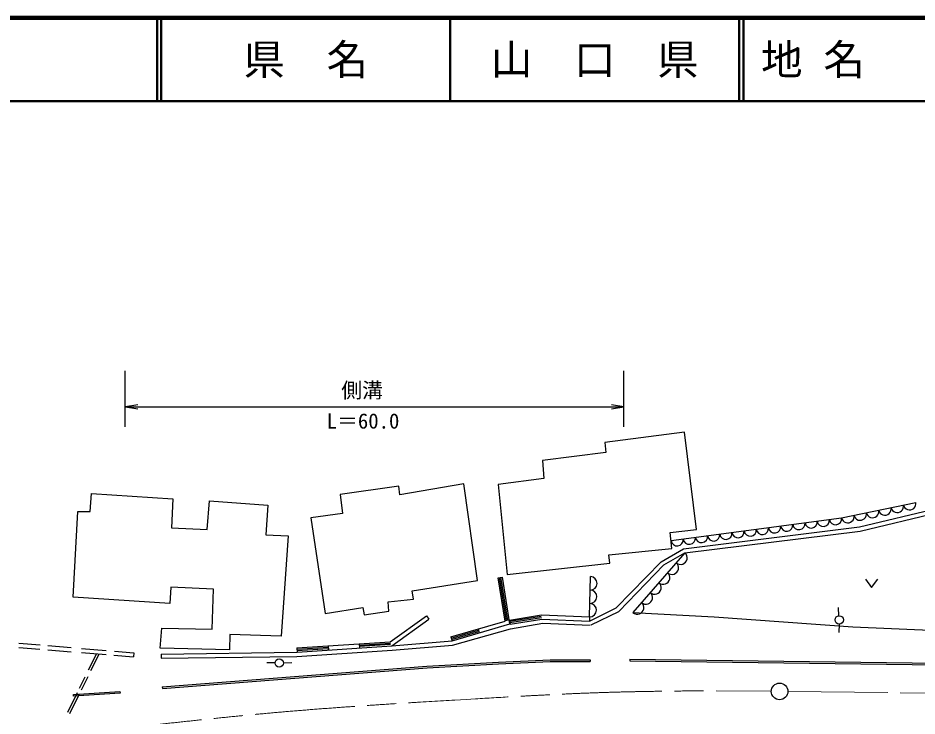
# Model space of a CAD drawing. Units: millimetres, scale not verified. Extents: x 40000 to 680000, y 20000 to 380000.
# Drawn here: x 281012 to 389134, y 296078 to 380000 of the extents above; entities that cross this region are included whole.
import ezdxf
from ezdxf.enums import TextEntityAlignment as Align

# ---------------------------------------------------------------- set-up
doc = ezdxf.new("R2010")
doc.units = ezdxf.units.MM
doc.header["$LTSCALE"] = 1000
doc.linetypes.add('CHAIN', pattern=[18.5, 12, -1.5, 3.5, -1.5])
for name, color, linetype, lineweight in [('M-BGD', 7, 'Continuous', 25), ('M-BMK', 2, 'CHAIN', 13), ('M-BMK-SRVR', 3, 'Continuous', 25), ('M-STR-STR3', 7, 'Continuous', 25), ('M-TTL', 2, 'Continuous', 140), ('M-TTL-LINE', 7, 'Continuous', 50)]:
    doc.layers.add(name, color=color, linetype=linetype, lineweight=lineweight)
doc.layers.add('M-TTL-TXT', color=7, linetype='Continuous')
doc.styles.add('ＭＳ ゴシック', font='')
doc.styles.get('ＭＳ ゴシック').set_extended_font_data('MS Gothic')

# ---------------------------------------------------------------- blocks, each defined once
blk = doc.blocks.new('open_arrow')
at = {"color": 0, "linetype": 'Continuous', "lineweight": -2}
blk.add_lwpolyline([(7.5, 1.25), (0, 0), (7.5, -1.25)], dxfattribs=at)

msp = doc.modelspace()

# ---------------------------------------------------------------- linework, layer by layer
at = {"layer": 'M-BGD'}
for p, q in [((361187, 330206), (351584, 328981)), ((362610, 318508), (361187, 330206)), ((351584, 328981), (351703, 327756)), ((351703, 327756), (344075, 326807)), ((344075, 326807), (344273, 324634)), ((344273, 324634), (338779, 323922)), ((326798, 323729), (319761, 322711)), ((326931, 322667), (326798, 323729)), ((334632, 323995), (326931, 322667)), ((336270, 312354), (334632, 323995)), ((338779, 323922), (339847, 313094)), ((289681, 320661), (289871, 322819)), ((289871, 322819), (299648, 322184)), ((319761, 322711), (320026, 320410)), ((299648, 322184), (299457, 318693)), ((303774, 318502), (304028, 321930)), ((304028, 321930), (311075, 321423)), ((311075, 321423), (310821, 317867)), ((380059, 319897), (388986, 321765)), ((382224, 318808), (394497, 321740)), ((382313, 318315), (394534, 321234)), ((287649, 310376), (288220, 320661)), ((288220, 320661), (289681, 320661)), ((320026, 320410), (316220, 319923)), ((316220, 319923), (317946, 308415)), ((359549, 317169), (380059, 319897)), ((299457, 318693), (303774, 318502)), ((359448, 318152), (362610, 318508)), ((359646, 316216), (359448, 318152)), ((361056, 316174), (382224, 318808)), ((361217, 315691), (382313, 318315)), ((310821, 317867), (313488, 317740)), ((313488, 317740), (312662, 305678)), ((352058, 315465), (359646, 316216)), ((358373, 314634), (361056, 316174)), ((352177, 314437), (352058, 315465)), ((361217, 315691), (354970, 308517)), ((358682, 314235), (361217, 315691)), ((339847, 313094), (352177, 314437)), ((352956, 309069), (358373, 314634)), ((353254, 308658), (358682, 314235)), ((338769, 312708), (339263, 312788)), ((339614, 307499), (338769, 312708)), ((339762, 307523), (338917, 312732)), ((339910, 307547), (339065, 312756)), ((340178, 307143), (339263, 312788)), ((349764, 308000), (349873, 312837)), ((382920, 312539), (383670, 311539)), ((383670, 311539), (384420, 312539)), ((299394, 311582), (299267, 309614)), ((304536, 311328), (299394, 311582)), ((328436, 311115), (336270, 312354)), ((299267, 309614), (287649, 310376)), ((304346, 306504), (304536, 311328)), ((328569, 310141), (328436, 311115)), ((325515, 309787), (328569, 310141)), ((325603, 308681), (325515, 309787)), ((317946, 308415), (322505, 309123)), ((322505, 309123), (322638, 308238)), ((322638, 308238), (325603, 308681)), ((340105, 307611), (343971, 308237)), ((343971, 308237), (349764, 308000)), ((349744, 307500), (352956, 309069)), ((349963, 307051), (353254, 308658)), ((354970, 308517), (364725, 308010)), ((379747, 308135), (379697, 309135)), ((325789, 304999), (330130, 308135)), ((325965, 304510), (330423, 307730)), ((330130, 308135), (330423, 307730)), ((333079, 305581), (339614, 307499)), ((333220, 305101), (340178, 307143)), ((340105, 307611), (340185, 307118)), ((340129, 307463), (343945, 308081)), ((340153, 307315), (343969, 307933)), ((340185, 307118), (344001, 307735)), ((340254, 306564), (344121, 307241)), ((344001, 307735), (349744, 307500)), ((344121, 307241), (349814, 307006)), ((349764, 308000), (349744, 307500)), ((364725, 308010), (381412, 306787)), ((379757, 307135), (379717, 306135)), ((298124, 304218), (298315, 306630)), ((298315, 306630), (304346, 306504)), ((333121, 305437), (336389, 306396)), ((333163, 305293), (336431, 306252)), ((333260, 304603), (340254, 306564)), ((336346, 306540), (336487, 306060)), ((381412, 306787), (399031, 306027)), ((306504, 305869), (306441, 304028)), ((312662, 305678), (306504, 305869)), ((314566, 304270), (325789, 304999)), ((325965, 304510), (333220, 305101)), ((333079, 305581), (333220, 305101)), ((281096, 304831), (283692, 304616)), ((281115, 304328), (283622, 304120)), ((284616, 304038), (287397, 303808)), ((284618, 304540), (287401, 304310)), ((288663, 304205), (291608, 303962)), ((292602, 303880), (294951, 303685)), ((306441, 304028), (298124, 304218)), ((314551, 303245), (326005, 304011)), ((314566, 304270), (314599, 303772)), ((314576, 304121), (318317, 304364)), ((314586, 303971), (318327, 304214)), ((314599, 303772), (325965, 304510)), ((318307, 304513), (318340, 304014)), ((322048, 304756), (322080, 304257)), ((322058, 304607), (325798, 304849)), ((322067, 304457), (325808, 304700)), ((326005, 304011), (333260, 304603)), ((288663, 303704), (291633, 303458)), ((289509, 301637), (290436, 303520)), ((289791, 301530), (290775, 303529)), ((292537, 303383), (294910, 303187)), ((294951, 303685), (294910, 303187)), ((298219, 303532), (314545, 303745)), ((298219, 303532), (298226, 303032)), ((298226, 303032), (314551, 303245)), ((338785, 302569), (345016, 302821)), ((345016, 302821), (349816, 302842)), ((349816, 302842), (349817, 302642)), ((354595, 302905), (354593, 302705)), ((354595, 302905), (398343, 302356)), ((298364, 299579), (330195, 302063)), ((298380, 299380), (330209, 301864)), ((311937, 302465), (310937, 302475)), ((312937, 302465), (313937, 302495)), ((330195, 302063), (338785, 302569)), ((330209, 301864), (338795, 302369)), ((338795, 302369), (345021, 302621)), ((345021, 302621), (349817, 302642)), ((354593, 302705), (398341, 302156)), ((288423, 299431), (289096, 300797)), ((288664, 299241), (289455, 300847)), ((298364, 299579), (298380, 299380)), ((286992, 296524), (288160, 298896)), ((287265, 296398), (288419, 298743)), ((287690, 298657), (293275, 299016)), ((287703, 298457), (287690, 298657)), ((293288, 298816), (287703, 298457)), ((293275, 299016), (293288, 298816))]:
    msp.add_line(p, q, dxfattribs=at)
for centre in [(379776, 307638), (312436, 302450)]:
    msp.add_circle(centre, 500, dxfattribs=at)
for centre, radius, start, end in [((385266, 320987), 760, 191.81696, 11.81696), ((386754, 321298), 760, 191.81696, 11.81696), ((388242, 321609), 760, 191.81696, 11.81696), ((380803, 320053), 760, 191.81696, 11.81696), ((382291, 320364), 760, 191.81696, 11.81696), ((383778, 320676), 760, 191.81696, 11.81696), ((373466, 319020), 739, 187.57785, 7.57785), ((374931, 319215), 739, 187.57785, 7.57785), ((376396, 319410), 739, 187.57785, 7.57785), ((377861, 319605), 739, 187.57785, 7.57785), ((379326, 319800), 739, 187.57785, 7.57785), ((364676, 317851), 739, 187.57785, 7.57785), ((366141, 318046), 739, 187.57785, 7.57785), ((367606, 318241), 739, 187.57785, 7.57785), ((369071, 318436), 739, 187.57785, 7.57785), ((370536, 318631), 739, 187.57785, 7.57785), ((372001, 318825), 739, 187.57785, 7.57785), ((360281, 317266), 739, 187.57785, 7.57785), ((361746, 317461), 739, 187.57785, 7.57785), ((363211, 317656), 739, 187.57785, 7.57785), ((360697, 315093), 793, 228.94815, 48.94815), ((359656, 313897), 793, 228.94815, 48.94815), ((349855, 312031), 806, 268.70852, 88.70852), ((358614, 312702), 793, 228.94815, 48.94815), ((357573, 311506), 793, 228.94815, 48.94815), ((349819, 310418), 806, 268.70852, 88.70852), ((356532, 310310), 793, 228.94815, 48.94815), ((349782, 308806), 806, 268.70852, 88.70852), ((355490, 309115), 793, 228.94815, 48.94815)]:
    msp.add_arc(centre, radius, start, end, dxfattribs=at)
at = {"layer": 'M-BMK'}
for p, q in [((364992, 299121), (371620, 299047)), ((373610, 299024), (397541, 298755))]:
    msp.add_line(p, q, dxfattribs=at)
msp.add_open_spline([(291153, 294312), (298388, 295128), (305622, 295945), (312873, 296571), (320215, 297205), (327574, 297643), (334933, 298078), (340813, 298425), (346694, 298770), (352580, 298939), (356715, 299057), (360854, 299089), (364992, 299121)], degree=3, knots=[0, 0, 0, 0, 1, 1, 1, 2, 2, 2, 3, 3, 3, 4, 4, 4, 4], dxfattribs=at)
at = {"layer": 'M-BMK-SRVR'}
msp.add_circle((372609, 299036), 1000, dxfattribs=at)
at = {"layer": 'M-STR-STR3'}
for p, q in [((293895, 330840), (293895, 337595)), ((353858, 330840), (353858, 337595)), ((293959, 333263), (353858, 333263))]:
    msp.add_line(p, q, dxfattribs=at)
at = {"layer": 'M-TTL'}
msp.add_line((680000, 380000), (40000, 380000), dxfattribs=at)
at = {"layer": 'M-TTL-LINE'}
for p, q in [((297750, 380000), (297750, 370000)), ((298250, 380000), (298250, 370000)), ((333000, 380000), (333000, 370000)), ((367750, 380000), (367750, 370000)), ((368250, 380000), (368250, 370000)), ((40000, 370000), (680000, 370000))]:
    msp.add_line(p, q, dxfattribs=at)

# ---------------------------------------------------------------- block references
at = {"layer": 'M-STR-STR3', "xscale": 193, "yscale": 193}
msp.add_blockref('open_arrow', (293959, 333263), dxfattribs=at)
at = {"layer": 'M-STR-STR3', "xscale": 193, "yscale": 193, "rotation": 180}
msp.add_blockref('open_arrow', (353858, 333263), dxfattribs=at)

# ---------------------------------------------------------------- texts
at = {"layer": 'M-STR-STR3', "style": 'ＭＳ ゴシック'}
for s, p in [('側溝', (319892, 333781)), ('L＝60.0', (318144, 330083))]:
    msp.add_text(s, height=1833, dxfattribs=at).set_placement(p, align=Align.BOTTOM_LEFT)
at = {"layer": 'M-TTL-TXT', "style": 'ＭＳ ゴシック'}
for s, p in [('県\u3000名', (315625, 375000)), ('山\u3000口\u3000県', (350375, 375000))]:
    msp.add_text(s, height=3666, dxfattribs=at).set_placement(p, align=Align.MIDDLE_CENTER)
msp.add_text('地 名', height=3666, dxfattribs=at).set_placement((370380, 375000), align=Align.MIDDLE_LEFT)

doc.saveas('drawing.dxf')
